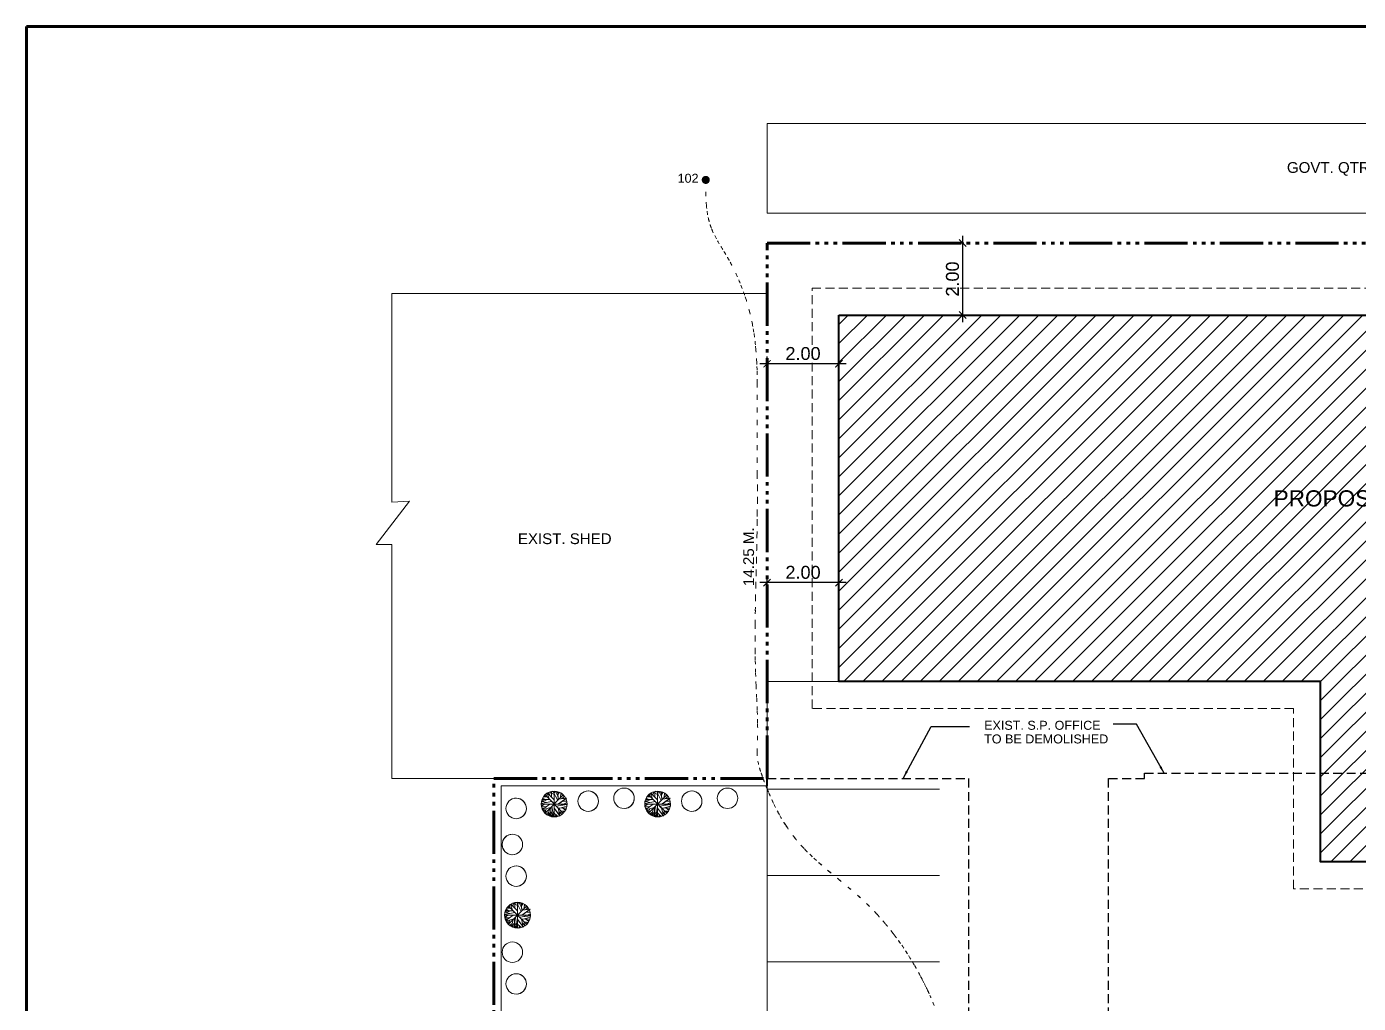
# Model space of a CAD drawing. Header units: inches. Extents: x 1367 to 15762, y 1989 to 8927.
# Drawn here: x 7686.36 to 7723.42, y 2017.58 to 2044.75 of the extents above; entities that cross this region are included whole.
import ezdxf

# ---------------------------------------------------------------- set-up
doc = ezdxf.new("R2010")
doc.units = ezdxf.units.IN
doc.header["$MEASUREMENT"] = 0
for name, pattern in [('ACAD_ISO06W100', [36, 24, -3, 0, -3, 0, -3, 0, -3]), ('DASHED2', [0.375, 0.25, -0.125]), ('DOT', [0.25, 0, -0.25])]:
    doc.linetypes.add(name, pattern=pattern)
for name, color, linetype, lineweight in [('boundary', 2, 'Continuous', 60), ('demolished', 40, 'Continuous', 25), ('dimension', 200, 'Continuous', 25), ('EXIST.', 21, 'Continuous', 20), ('FORM', 2, 'Continuous', 70), ('hatch', 8, 'Continuous', 5), ('text', 6, 'Continuous', 25), ('wall', 1, 'Continuous', 40), ('win', 60, 'Continuous', 9)]:
    doc.layers.add(name, color=color, linetype=linetype, lineweight=lineweight)
doc.styles.get("Standard").update_dxf_attribs({"font": 'arial.ttf', "height": 0.36})
doc.dimstyles.get("Standard").update_dxf_attribs({"dimtxt": 0.36, "dimasz": 0.2, "dimexe": 0.2, "dimexo": 0.2, "dimgap": 0.1, "dimtad": 1, "dimzin": 0, "dimdsep": 46, "dimtxsty": 'Standard', "dimblk": 'ARCHTICK', "dimcen": 0.2, "dimdle": 0.2, "dimclrd": 256, "dimclre": 256, "dimadec": 0, "dimazin": 0, "dimtfac": 1, "dimtofl": 0, "dimtmove": 2, "dimatfit": 3, "dimfxl": 0, "dimtolj": 1, "dimtzin": 0, "dimlwd": -1, "dimlwe": -1, "dimarcsym": 0})

# ---------------------------------------------------------------- blocks, each defined once
blk = doc.blocks.new('Tree - deciduous plan')
for p, q in [((-59.7219, 2.8025), (-12.0106, 12.0565)), ((-32.2571, 20.6333), (-59.1937, 9.348)), ((-58.6656, 12.7336), (-35.9543, 7.5424)), ((-57.081, 17.9248), (-47.0458, 14.7649)), ((-56.0247, 20.859), (-20.8134, 20.859)), ((-54.7923, 24.4702), (-47.75, 21.0847)), ((-54.6162, -24.7335), (-20.2853, 0.0941)), ((-53.2078, 27.4044), (-40.1797, 20.859)), ((-49.8627, 32.8214), (-32.7853, 32.8214)), ((-45.8134, 38.2383), (-40.5318, 33.0471)), ((-43.8768, 36.4326), (-44.405, 40.2696)), ((42, 42), (-42, -42)), ((42, -42), (-42, 42)), ((-40.1797, 44.558), (-36.4825, 43.2038)), ((-37.0107, 47.0408), (-35.25, 35.5298)), ((-32.6092, 50.4264), (-23.2782, 23.5674)), ((-31.2008, 51.1035), (-0.2149, 20.1818)), ((-26.4472, 46.5894), (-26.2712, 53.8116)), ((-22.0458, 42.0753), (-16.5881, 57.6486)), ((-21.1656, 55.8436), (-0.0388, 45.0094)), ((-12.5388, 54.9406), (-7.9613, 59.4546)), ((-12.3627, 32.1443), (-12.5388, 58.7776)), ((-5.3205, 59.6806), (16.5105, 16.7963)), ((2.426, 54.9406), (-1.4472, 59.9056)), ((0, 59.9996), (0, -60)), ((0.4894, 48.6208), (3.6584, 59.6806)), ((18.2711, 35.5298), (5.419, 59.6806)), ((9.8203, 51.5549), (12.8133, 58.5516)), ((19.6795, 19.5047), (16.3344, 57.6486)), ((17.0387, 51.1035), (23.2006, 55.1666)), ((17.7429, 43.6552), (25.4894, 54.2636)), ((54.3626, 25.3731), (20.9119, 0.3198)), ((23.3767, 23.3417), (53.3063, 27.4044)), ((29.3626, -6.6771), (59.4682, 7.091)), ((31.6513, 50.8778), (30.2429, 30.5643)), ((31.1232, 42.5267), (35.8767, 48.1693)), ((36.2288, 25.1474), (48.9049, 35.0784)), ((37.1091, 37.1098), (46.6161, 37.5612)), ((38.5175, 13.4107), (58.2359, 13.6364)), ((-60, 0), (60, 0)), ((-59.7219, -4.8714), (-54.2641, -6.6771)), ((-45.2853, -0.1316), (-59.0177, -10.0627)), ((-58.4895, -12.3197), (-36.4825, -11.6426)), ((-57.081, -18.4138), (-45.2853, -17.9624)), ((-52.6797, -18.188), (-55.4966, -22.0251)), ((-53.2078, -27.442), (-16.7641, -16.6081)), ((-38.9472, -29.0219), (-51.4472, -30.6018)), ((-47.2219, -19.3166), (-50.2148, -26.3135)), ((-46.5177, -30.1504), (-49.5106, -33.536)), ((-32.4331, -32.4075), (-48.1021, -35.5674)), ((-43.7008, -34.6645), (-46.6937, -37.373)), ((-35.9543, -22.4765), (-44.0529, -40.5329)), ((-24.6867, -37.8244), (-38.7712, -45.7241)), ((-26.2712, -43.9185), (-34.7219, -48.6583)), ((-19.9331, -20.2194), (-28.5599, -52.721)), ((-14.6515, -36.2445), (-27.6797, -52.9467)), ((-14.6515, -47.3041), (-25.0388, -54.3009)), ((-21.5177, -45.4984), (-19.9331, -56.1065)), ((-14.8275, -15.0282), (-14.6515, -57.6865)), ((-14.6515, -32.1818), (-3.912, -59.4922)), ((-8.4895, -47.5298), (-11.4825, -58.5893)), ((-10.074, -10.0627), (-2.5036, -59.7178)), ((-6.3768, -52.721), (-9.3698, -58.815)), ((-6.2008, -36.2445), (17.919, -57.0094)), ((-0.0388, -19.0909), (25.8415, -53.8495)), ((8.4119, -53.1724), (3.8344, -59.4922)), ((5.9471, -46.6269), (10.5246, -58.5893)), ((9.2922, -9.1598), (59.6443, -2.8401)), ((18.6232, -18.6394), (26.7218, -53.3981)), ((18.7992, -18.6394), (57.3556, -17.2853)), ((22.8485, -36.4702), (35.3485, -48.4326)), ((24.7852, -44.8213), (23.0246, -54.978)), ((26.3697, -18.4138), (58.9401, -9.8369)), ((30.419, -30.1504), (32.3556, -50.0125)), ((31.4753, -31.279), (49.6091, -33.3103)), ((38.1654, -18.188), (52.426, -29.0219)), ((41.5105, -32.6332), (46.088, -38.0501)), ((45.9119, -24.0564), (55.595, -22.2508))]:
    blk.add_line(p, q)
blk.add_circle((0, 0), 60)
blk = doc.blocks.new('_ArchTick')
at = {"color": 0, "linetype": 'ByBlock', "const_width": 0.15}
blk.add_lwpolyline([(-0.5, -0.5), (0.5, 0.5)], dxfattribs=at)
blk = doc.blocks.new('*D1247')
at = {"layer": 'Defpoints', "color": 0, "transparency": 16777216}
for p in [(7706.965, 2029.283), (7706.965, 2028.93), (7708.965, 2028.93)]:
    blk.add_point(p, dxfattribs=at)
at = {"layer": 'dimension', "transparency": 16777216}
for p, q in [((7709.165, 2029.283), (7706.765, 2029.283)), ((7706.965, 2029.13), (7706.965, 2029.483)), ((7708.965, 2029.13), (7708.965, 2029.483))]:
    blk.add_line(p, q, dxfattribs=at)
at = {"layer": 'dimension', "transparency": 16777216, "xscale": 0.2, "yscale": 0.2, "zscale": 0.2, "rotation": 180}
blk.add_blockref('_ArchTick', (7706.965, 2029.283), dxfattribs=at)
at = {"layer": 'dimension', "transparency": 16777216, "xscale": 0.2, "yscale": 0.2, "zscale": 0.2}
blk.add_blockref('_ArchTick', (7708.965, 2029.283), dxfattribs=at)
at = {"layer": 'dimension', "color": 0, "transparency": 16777216, "insert": (7707.965, 2029.567), "char_height": 0.36, "attachment_point": 5}
blk.add_mtext('\\A1;{\\fArial|b0|i0|c0|p34;2.00\\fArial|b0|i0|c186|p34;}', dxfattribs=at)
blk = doc.blocks.new('*D1248')
at = {"layer": 'Defpoints', "color": 0, "transparency": 16777216}
for p in [(7712.408, 2038.732), (7712.642, 2038.732), (7712.642, 2036.728)]:
    blk.add_point(p, dxfattribs=at)
at = {"layer": 'dimension', "transparency": 16777216}
for p, q in [((7712.408, 2036.528), (7712.408, 2038.932)), ((7712.442, 2038.732), (7712.208, 2038.732)), ((7712.442, 2036.728), (7712.208, 2036.728))]:
    blk.add_line(p, q, dxfattribs=at)
at = {"layer": 'dimension', "transparency": 16777216, "xscale": 0.2, "yscale": 0.2, "zscale": 0.2}
for p, rotation in [((7712.408, 2038.732), 90), ((7712.408, 2036.728), 270)]:
    blk.add_blockref('_ArchTick', p, dxfattribs=dict(at, rotation=rotation))
at = {"layer": 'dimension', "color": 0, "transparency": 16777216, "insert": (7712.124, 2037.73), "char_height": 0.36, "attachment_point": 5, "rotation": 90}
blk.add_mtext('\\A1;2.00', dxfattribs=at)
blk = doc.blocks.new('*D1252')
at = {"layer": 'Defpoints', "color": 0, "transparency": 16777216}
for p in [(7706.965, 2035.372), (7706.965, 2035.019), (7708.965, 2035.019)]:
    blk.add_point(p, dxfattribs=at)
at = {"layer": 'dimension', "transparency": 16777216}
for p, q in [((7709.165, 2035.372), (7706.765, 2035.372)), ((7706.965, 2035.219), (7706.965, 2035.572)), ((7708.965, 2035.219), (7708.965, 2035.572))]:
    blk.add_line(p, q, dxfattribs=at)
at = {"layer": 'dimension', "transparency": 16777216, "xscale": 0.2, "yscale": 0.2, "zscale": 0.2, "rotation": 180}
blk.add_blockref('_ArchTick', (7706.965, 2035.372), dxfattribs=at)
at = {"layer": 'dimension', "transparency": 16777216, "xscale": 0.2, "yscale": 0.2, "zscale": 0.2}
blk.add_blockref('_ArchTick', (7708.965, 2035.372), dxfattribs=at)
at = {"layer": 'dimension', "color": 0, "transparency": 16777216, "insert": (7707.965, 2035.656), "char_height": 0.36, "attachment_point": 5}
blk.add_mtext('\\A1;{\\fArial|b0|i0|c0|p34;2.00\\fArial|b0|i0|c186|p34;}', dxfattribs=at)

msp = doc.modelspace()

# ---------------------------------------------------------------- hatches: boundary and pattern name
at = {"layer": 'hatch'}
h = msp.add_hatch(dxfattribs=at)
h.set_pattern_fill('ANSI31', color=256, scale=3, style=0)
h.set_pattern_definition([(45, (8001.755, 1794.68602), (-0.26516504, 0.26516504), [])])
h.paths.add_polyline_path([(7708.965, 2026.528), (7722.365, 2026.528), (7722.365, 2024.082), (7726.165, 2024.082), (7726.165, 2026.528), (7739.565, 2026.528), (7739.565, 2033.532), (7734.915, 2033.532), (7734.915, 2035.232), (7723.465, 2035.232), (7723.465, 2036.728), (7708.965, 2036.728)], flags=17)
h.paths.add_polyline_path([(7708.965, 2026.528), (7722.365, 2026.528), (7722.365, 2024.082), (7726.165, 2024.082), (7726.165, 2026.528), (7739.565, 2026.528), (7739.565, 2036.728), (7708.965, 2036.728)])
h.paths.add_polyline_path([(7708.965, 2026.528), (7722.365, 2026.528), (7722.365, 2021.513), (7726.165, 2021.513), (7726.165, 2026.528), (7739.565, 2026.528), (7739.565, 2033.532), (7734.915, 2033.532), (7734.915, 2035.232), (7723.465, 2035.232), (7723.465, 2036.728), (7708.965, 2036.728)])
h.paths.add_polyline_path([(7720.942, 2031.278), (7728.58, 2031.278), (7728.58, 2031.976), (7720.942, 2031.976)], flags=24)

# ---------------------------------------------------------------- linework, layer by layer
at = {"layer": 'boundary', "linetype": 'ACAD_ISO06W100', "ltscale": 0.05}
for p, q in [((7706.965, 2038.732), (7743.965, 2038.732)), ((7706.965, 2023.832), (7706.965, 2038.732)), ((7699.365, 2023.832), (7706.965, 2023.832)), ((7699.365, 1998.632), (7699.365, 2023.832))]:
    msp.add_line(p, q, dxfattribs=at)
at = {"layer": 'demolished', "linetype": 'DASHED2'}
for p, q in [((7706.965, 2023.832), (7712.565, 2023.832)), ((7712.565, 2023.832), (7712.565, 2013.832)), ((7716.465, 2023.832), (7717.465, 2023.832)), ((7716.465, 2013.832), (7716.465, 2023.832)), ((7717.465, 2023.832), (7717.465, 2023.982)), ((7717.465, 2023.982), (7733.465, 2023.982))]:
    msp.add_line(p, q, dxfattribs=at)
at = {"layer": 'EXIST.'}
for p, q in [((7706.965, 2042.06), (7724.972, 2042.06)), ((7706.965, 2039.56), (7706.965, 2042.06)), ((7741.715, 2039.56), (7706.965, 2039.56)), ((7696.522, 2037.332), (7696.522, 2031.522)), ((7706.965, 2037.332), (7696.522, 2037.332)), ((7697.021, 2031.549), (7696.085, 2030.342)), ((7696.522, 2031.522), (7697.021, 2031.549)), ((7696.085, 2030.342), (7696.522, 2030.342)), ((7696.522, 2030.342), (7696.522, 2023.832)), ((7699.365, 2023.832), (7696.522, 2023.832)), ((7706.965, 2023.832), (7706.965, 2015.332)), ((7699.565, 2023.632), (7706.965, 2023.632)), ((7699.565, 1998.832), (7699.565, 2023.632)), ((7711.765, 2023.532), (7706.965, 2023.532)), ((7711.765, 2021.132), (7706.965, 2021.132)), ((7711.765, 2018.732), (7706.965, 2018.732))]:
    msp.add_line(p, q, dxfattribs=at)
at = {"layer": 'FORM'}
msp.add_lwpolyline([(7686.365, 2044.753), (7686.365, 1988.685), (7767.496, 1988.685), (7767.496, 2044.753)], close=True, dxfattribs=at)
at = {"layer": 'wall'}
msp.add_line((7706.965, 2023.632), (7706.965, 2023.832), dxfattribs=at)
at = {"layer": 'wall', "color": 21, "lineweight": 0}
for p, q in [((7699.565, 2023.632), (7699.565, 1998.832)), ((7706.965, 2023.632), (7699.565, 2023.632)), ((7706.965, 2017.732), (7706.965, 2023.632)), ((7706.965, 2009.132), (7706.965, 2017.732))]:
    msp.add_line(p, q, dxfattribs=at)
at = {"layer": 'wall', "color": 8, "lineweight": 0}
for p, q in [((7701.145, 2023.382), (7701.156, 2023.258)), ((7704.026, 2023.382), (7704.036, 2023.258)), ((7701.163, 2023.122), (7701.04, 2023.122)), ((7701.04, 2023.007), (7701.182, 2022.816)), ((7701.204, 2022.787), (7701.04, 2023.007)), ((7701.4, 2023.105), (7701.095, 2023.067)), ((7701.095, 2023.067), (7701.152, 2023.01)), ((7701.152, 2023.01), (7701.199, 2023.011)), ((7701.156, 2023.258), (7701.387, 2023.29)), ((7701.387, 2023.29), (7701.163, 2023.122)), ((7701.199, 2023.011), (7701.395, 2023.063)), ((7704.043, 2023.122), (7703.92, 2023.122)), ((7704.084, 2022.787), (7703.92, 2023.007)), ((7703.92, 2023.007), (7704.062, 2022.816)), ((7704.28, 2023.105), (7703.975, 2023.067)), ((7703.975, 2023.067), (7704.032, 2023.01)), ((7704.032, 2023.01), (7704.079, 2023.011)), ((7704.036, 2023.258), (7704.267, 2023.29)), ((7704.267, 2023.29), (7704.043, 2023.122)), ((7704.079, 2023.011), (7704.275, 2023.063)), ((7700.146, 2020.029), (7700.023, 2020.029)), ((7700.129, 2020.289), (7700.14, 2020.165)), ((7700.14, 2020.165), (7700.371, 2020.197)), ((7700.371, 2020.197), (7700.146, 2020.029)), ((7700.187, 2019.694), (7700.023, 2019.914)), ((7700.023, 2019.914), (7700.166, 2019.723)), ((7700.383, 2020.012), (7700.078, 2019.974)), ((7700.078, 2019.974), (7700.135, 2019.917)), ((7700.135, 2019.917), (7700.183, 2019.918)), ((7700.183, 2019.918), (7700.378, 2019.97))]:
    msp.add_line(p, q, dxfattribs=at)
at = {"layer": 'wall'}
msp.add_lwpolyline([(7708.965, 2036.728), (7739.565, 2036.728), (7739.565, 2026.528), (7726.165, 2026.528), (7726.165, 2021.513), (7722.365, 2021.513), (7722.365, 2026.528), (7708.965, 2026.528), (7708.965, 2036.728)], dxfattribs=at)
at = {"layer": 'wall', "color": 60, "lineweight": 0}
for centre, start, end in [((7701.989, 2023.202), 279.4513, 99.4513), ((7702.985, 2023.283), 279.4513, 99.4513), ((7704.869, 2023.202), 279.4513, 99.4513), ((7699.984, 2023), 279.4513, 99.4513), ((7699.879, 2021.997), 99.4513, 279.4513), ((7699.984, 2021.116), 279.4513, 99.4513), ((7699.984, 2018.117), 279.4513, 99.4513)]:
    msp.add_arc(centre, 0.285, start, end, dxfattribs=at)
at = {"layer": 'wall', "color": 8, "lineweight": 0}
for centre in [(7701.04, 2023.122), (7703.92, 2023.122), (7700.023, 2020.029)]:
    msp.add_arc(centre, 0.36, 350.63, 357.3217, dxfattribs=at)
at = {"layer": 'win', "color": 60, "lineweight": 0}
msp.add_line((7708.965, 2026.528), (7706.965, 2026.528), dxfattribs=at)
at = {"layer": 'win', "color": 2, "lineweight": 0}
msp.add_line((7706.965, 2026.528), (7706.965, 2023.832), dxfattribs=at)
at = {"layer": 'win', "color": 21, "lineweight": 0}
for p, q in [((7706.965, 2023.832), (7706.965, 2023.546)), ((7706.965, 2022.532), (7706.965, 2020.132)), ((7706.965, 2020.132), (7706.965, 2017.732)), ((7706.965, 2017.732), (7706.965, 2013.832))]:
    msp.add_line(p, q, dxfattribs=at)
at = {"layer": 'win', "const_width": 0.113}
msp.add_lwpolyline([(7705.203, 2040.489, 1), (7705.315, 2040.489, 1)], format="xyb", close=True, dxfattribs=at)
at = {"layer": 'win', "linetype": 'DASHED2'}
msp.add_lwpolyline([(7708.215, 2037.478), (7740.315, 2037.478), (7740.315, 2025.778), (7726.915, 2025.778), (7726.915, 2020.763), (7721.615, 2020.763), (7721.615, 2025.778), (7708.215, 2025.778)], close=True, dxfattribs=at)
at = {"layer": 'win'}
for centre in [(7701.989, 2023.202), (7702.985, 2023.283), (7704.869, 2023.202), (7705.865, 2023.283), (7699.984, 2023), (7699.879, 2021.997), (7699.984, 2021.116), (7699.879, 2018.999), (7699.984, 2018.117)]:
    msp.add_circle(centre, 0.285, dxfattribs=at)
at = {"layer": 'win', "linetype": 'DOT'}
for points, knots in [([(7705.259, 2040.489), (7705.256, 2040.032), (7705.252, 2039.259), (7706.107, 2038.031), (7706.729, 2036.299), (7706.672, 2033.783), (7706.726, 2030.536), (7706.564, 2027.463), (7706.731, 2025.266), (7706.671, 2024.372), (7706.776, 2024.052), (7706.843, 2023.865), (7706.855, 2023.832)], [0, 0, 0, 0, 1.327768, 2.246648, 4.39223, 6.740814, 9.722921, 14.164581, 15.932695, 16.341527, 16.827459, 16.930909, 16.930909, 16.930909, 16.930909]), ([(7705.259, 2040.489), (7705.256, 2040.032), (7705.252, 2039.259), (7706.107, 2038.031), (7706.729, 2036.299), (7706.672, 2033.783), (7706.726, 2030.536), (7706.564, 2027.463), (7706.731, 2025.266), (7706.671, 2024.372), (7706.776, 2024.052), (7706.843, 2023.865), (7706.855, 2023.832)], [0, 0, 0, 0, 1.327768, 2.246648, 4.39223, 6.740814, 9.722921, 14.164581, 15.932695, 16.341527, 16.827459, 16.930909, 16.930909, 16.930909, 16.930909]), ([(7705.259, 2040.489), (7705.256, 2040.032), (7705.252, 2039.259), (7706.107, 2038.031), (7706.729, 2036.299), (7706.672, 2033.783), (7706.726, 2030.536), (7706.564, 2027.463), (7706.731, 2025.266), (7706.671, 2024.372), (7706.776, 2024.052), (7706.843, 2023.865), (7706.855, 2023.832)], [0, 0, 0, 0, 1.327768, 2.246648, 4.39223, 6.740814, 9.722921, 14.164581, 15.932695, 16.341527, 16.827459, 16.930909, 16.930909, 16.930909, 16.930909]), ([(7705.259, 2040.489), (7705.256, 2040.032), (7705.252, 2039.259), (7706.107, 2038.031), (7706.729, 2036.299), (7706.672, 2033.783), (7706.726, 2030.536), (7706.564, 2027.463), (7706.731, 2025.266), (7706.671, 2024.372), (7706.776, 2024.052), (7706.843, 2023.865), (7706.855, 2023.832)], [0, 0, 0, 0, 1.327768, 2.246648, 4.39223, 6.740814, 9.722921, 14.164581, 15.932695, 16.341527, 16.827459, 16.930909, 16.930909, 16.930909, 16.930909]), ([(7705.259, 2040.489), (7705.256, 2040.032), (7705.252, 2039.259), (7706.107, 2038.031), (7706.729, 2036.299), (7706.672, 2033.783), (7706.726, 2030.536), (7706.564, 2027.463), (7706.731, 2025.266), (7706.671, 2024.372), (7706.776, 2024.052), (7706.843, 2023.865), (7706.855, 2023.832)], [0, 0, 0, 0, 1.327768, 2.246648, 4.39223, 6.740814, 9.722921, 14.164581, 15.932695, 16.341527, 16.827459, 16.930909, 16.930909, 16.930909, 16.930909]), ([(7705.259, 2040.489), (7705.256, 2040.032), (7705.252, 2039.259), (7706.107, 2038.031), (7706.729, 2036.299), (7706.672, 2033.783), (7706.726, 2030.536), (7706.564, 2027.463), (7706.731, 2025.266), (7706.671, 2024.372), (7706.776, 2024.052), (7706.843, 2023.865), (7706.855, 2023.832)], [0, 0, 0, 0, 1.327768, 2.246648, 4.39223, 6.740814, 9.722921, 14.164581, 15.932695, 16.341527, 16.827459, 16.930909, 16.930909, 16.930909, 16.930909]), ([(7705.377, 2039.251), (7705.386, 2039.223), (7705.4, 2039.184), (7705.415, 2039.144), (7705.42, 2039.132)], [1.2396005, 1.2396005, 1.2396005, 1.2396005, 1.327768, 1.3684322, 1.3684322, 1.3684322, 1.3684322]), ([(7705.377, 2039.251), (7705.386, 2039.223), (7705.4, 2039.184), (7705.415, 2039.144), (7705.42, 2039.132)], [1.2396005, 1.2396005, 1.2396005, 1.2396005, 1.327768, 1.3684322, 1.3684322, 1.3684322, 1.3684322]), ([(7705.509, 2038.938), (7705.609, 2038.743), (7705.767, 2038.505), (7705.907, 2038.257), (7705.936, 2038.203)], [1.5845124, 1.5845124, 1.5845124, 1.5845124, 2.2466478, 2.427112, 2.427112, 2.427112, 2.427112]), ([(7705.509, 2038.938), (7705.609, 2038.743), (7705.767, 2038.505), (7705.907, 2038.257), (7705.936, 2038.203)], [1.5845124, 1.5845124, 1.5845124, 1.5845124, 2.2466478, 2.427112, 2.427112, 2.427112, 2.427112]), ([(7706.471, 2036.852), (7706.515, 2036.685), (7706.551, 2036.516), (7706.58, 2036.346), (7706.58, 2036.346)], [3.8748273, 3.8748273, 3.8748273, 3.8748273, 4.3922297, 4.3930955, 4.3930955, 4.3930955, 4.3930955]), ([(7706.471, 2036.852), (7706.515, 2036.685), (7706.551, 2036.516), (7706.58, 2036.346), (7706.58, 2036.346)], [3.8748273, 3.8748273, 3.8748273, 3.8748273, 4.3922297, 4.3930955, 4.3930955, 4.3930955, 4.3930955]), ([(7706.693, 2034.86), (7706.695, 2034.574), (7706.685, 2033.709), (7706.691, 2032.849), (7706.693, 2032.275)], [5.885629, 5.885629, 5.885629, 5.885629, 6.740814, 8.465447, 8.465447, 8.465447, 8.465447]), ([(7706.693, 2034.86), (7706.695, 2034.574), (7706.685, 2033.709), (7706.691, 2032.849), (7706.693, 2032.275)], [5.885625, 5.885625, 5.885625, 5.885625, 6.740814, 8.465446, 8.465446, 8.465446, 8.465446]), ([(7706.691, 2031.051), (7706.69, 2031.04), (7706.68, 2030.056), (7706.641, 2029.069), (7706.633, 2028.095)], [9.690646, 9.690646, 9.690646, 9.690646, 9.722921, 12.645807, 12.645807, 12.645807, 12.645807]), ([(7706.691, 2031.051), (7706.69, 2031.04), (7706.68, 2030.056), (7706.641, 2029.069), (7706.633, 2028.095)], [9.690646, 9.690646, 9.690646, 9.690646, 9.722921, 12.645807, 12.645807, 12.645807, 12.645807]), ([(7706.635, 2027.232), (7706.639, 2027.013), (7706.655, 2026.385), (7706.695, 2025.757), (7706.702, 2025.346)], [13.508708, 13.508708, 13.508708, 13.508708, 14.164581, 15.397855, 15.397855, 15.397855, 15.397855]), ([(7706.635, 2027.232), (7706.639, 2027.013), (7706.655, 2026.385), (7706.695, 2025.757), (7706.702, 2025.346)], [13.508708, 13.508708, 13.508708, 13.508708, 14.164581, 15.397855, 15.397855, 15.397855, 15.397855]), ([(7706.702, 2025.346), (7706.705, 2025.167), (7706.703, 2024.904), (7706.689, 2024.64), (7706.689, 2024.556)], [15.3978552, 15.3978552, 15.3978552, 15.3978552, 15.9326949, 16.1854623, 16.1854623, 16.1854623, 16.1854623]), ([(7706.702, 2025.346), (7706.705, 2025.167), (7706.703, 2024.904), (7706.689, 2024.64), (7706.689, 2024.556)], [15.3978552, 15.3978552, 15.3978552, 15.3978552, 15.9326949, 16.1854623, 16.1854623, 16.1854623, 16.1854623]), ([(7706.799, 2023.99), (7706.806, 2023.97), (7706.824, 2023.917), (7706.843, 2023.865), (7706.855, 2023.832)], [16.7655008, 16.7655008, 16.7655008, 16.7655008, 16.8274587, 16.9309095, 16.9309095, 16.9309095, 16.9309095]), ([(7706.799, 2023.99), (7706.806, 2023.97), (7706.824, 2023.917), (7706.843, 2023.865), (7706.855, 2023.832)], [16.7655008, 16.7655008, 16.7655008, 16.7655008, 16.8274587, 16.9309095, 16.9309095, 16.9309095, 16.9309095]), ([(7707.484, 2022.532), (7707.577, 2022.388), (7707.987, 2021.821), (7708.534, 2021.373), (7708.95, 2021.032)], [18.365422, 18.365422, 18.365422, 18.365422, 18.879762, 20.479985, 20.479985, 20.479985, 20.479985]), ([(7707.484, 2022.532), (7707.577, 2022.388), (7707.987, 2021.821), (7708.534, 2021.373), (7708.95, 2021.032)], [18.365422, 18.365422, 18.365422, 18.365422, 18.879762, 20.479985, 20.479985, 20.479985, 20.479985]), ([(7707.484, 2022.532), (7707.577, 2022.388), (7707.987, 2021.821), (7708.534, 2021.373), (7708.95, 2021.032)], [18.365422, 18.365422, 18.365422, 18.365422, 18.879762, 20.479985, 20.479985, 20.479985, 20.479985]), ([(7707.484, 2022.532), (7707.577, 2022.388), (7707.987, 2021.821), (7708.534, 2021.373), (7708.95, 2021.032)], [18.365422, 18.365422, 18.365422, 18.365422, 18.879762, 20.479985, 20.479985, 20.479985, 20.479985]), ([(7707.484, 2022.532), (7707.577, 2022.388), (7707.987, 2021.821), (7708.534, 2021.373), (7708.95, 2021.032)], [18.365422, 18.365422, 18.365422, 18.365422, 18.879762, 20.479985, 20.479985, 20.479985, 20.479985]), ([(7707.484, 2022.532), (7707.577, 2022.388), (7707.987, 2021.821), (7708.534, 2021.373), (7708.95, 2021.032)], [18.365422, 18.365422, 18.365422, 18.365422, 18.879762, 20.479985, 20.479985, 20.479985, 20.479985]), ([(7707.484, 2022.532), (7707.577, 2022.388), (7707.987, 2021.821), (7708.534, 2021.373), (7708.95, 2021.032)], [18.365422, 18.365422, 18.365422, 18.365422, 18.879762, 20.479985, 20.479985, 20.479985, 20.479985]), ([(7707.484, 2022.532), (7707.577, 2022.388), (7707.987, 2021.821), (7708.534, 2021.373), (7708.95, 2021.032)], [18.365422, 18.365422, 18.365422, 18.365422, 18.879762, 20.479985, 20.479985, 20.479985, 20.479985]), ([(7707.484, 2022.532), (7707.577, 2022.388), (7707.987, 2021.821), (7708.534, 2021.373), (7708.95, 2021.032)], [18.365422, 18.365422, 18.365422, 18.365422, 18.879762, 20.479985, 20.479985, 20.479985, 20.479985]), ([(7707.484, 2022.532), (7707.577, 2022.388), (7708.17, 2021.568), (7709.163, 2020.924), (7709.86, 2020.228), (7709.952, 2020.132)], [18.365422, 18.365422, 18.365422, 18.365422, 18.879762, 21.421891, 21.818696, 21.818696, 21.818696, 21.818696]), ([(7707.722, 2022.197), (7707.742, 2022.171), (7707.835, 2022.055), (7707.935, 2021.945), (7708.015, 2021.862)], [18.7787897, 18.7787897, 18.7787897, 18.7787897, 18.8797619, 19.2287391, 19.2287391, 19.2287391, 19.2287391]), ([(7707.722, 2022.197), (7707.742, 2022.171), (7707.835, 2022.055), (7707.935, 2021.945), (7708.015, 2021.862)], [18.7787897, 18.7787897, 18.7787897, 18.7787897, 18.8797619, 19.2287404, 19.2287404, 19.2287404, 19.2287404]), ([(7708.95, 2021.032), (7709.194, 2020.831), (7709.543, 2020.545), (7709.86, 2020.228), (7709.952, 2020.132)], [20.479985, 20.479985, 20.479985, 20.479985, 21.421891, 21.818696, 21.818696, 21.818696, 21.818696]), ([(7708.95, 2021.032), (7709.194, 2020.831), (7709.543, 2020.545), (7709.86, 2020.228), (7709.952, 2020.132)], [20.479985, 20.479985, 20.479985, 20.479985, 21.421891, 21.818696, 21.818696, 21.818696, 21.818696]), ([(7708.95, 2021.032), (7709.194, 2020.831), (7709.543, 2020.545), (7709.86, 2020.228), (7709.952, 2020.132)], [20.479985, 20.479985, 20.479985, 20.479985, 21.421891, 21.818696, 21.818696, 21.818696, 21.818696]), ([(7708.95, 2021.032), (7709.194, 2020.831), (7709.543, 2020.545), (7709.86, 2020.228), (7709.952, 2020.132)], [20.479985, 20.479985, 20.479985, 20.479985, 21.421891, 21.818696, 21.818696, 21.818696, 21.818696]), ([(7708.95, 2021.032), (7709.194, 2020.831), (7709.543, 2020.545), (7709.86, 2020.228), (7709.952, 2020.132)], [20.479985, 20.479985, 20.479985, 20.479985, 21.421891, 21.818696, 21.818696, 21.818696, 21.818696]), ([(7708.95, 2021.032), (7709.194, 2020.831), (7709.543, 2020.545), (7709.86, 2020.228), (7709.952, 2020.132)], [20.479985, 20.479985, 20.479985, 20.479985, 21.421891, 21.818696, 21.818696, 21.818696, 21.818696]), ([(7708.95, 2021.032), (7709.194, 2020.831), (7709.543, 2020.545), (7709.86, 2020.228), (7709.952, 2020.132)], [20.479985, 20.479985, 20.479985, 20.479985, 21.421891, 21.818696, 21.818696, 21.818696, 21.818696]), ([(7708.95, 2021.032), (7709.194, 2020.831), (7709.543, 2020.545), (7709.86, 2020.228), (7709.952, 2020.132)], [20.479985, 20.479985, 20.479985, 20.479985, 21.421891, 21.818696, 21.818696, 21.818696, 21.818696]), ([(7708.95, 2021.032), (7709.194, 2020.831), (7709.543, 2020.545), (7709.86, 2020.228), (7709.952, 2020.132)], [20.479985, 20.479985, 20.479985, 20.479985, 21.421891, 21.818696, 21.818696, 21.818696, 21.818696]), ([(7709.477, 2020.589), (7709.542, 2020.531), (7709.731, 2020.359), (7709.911, 2020.178), (7710.025, 2020.054)], [21.1632485, 21.1632485, 21.1632485, 21.1632485, 21.4218907, 21.9251284, 21.9251284, 21.9251284, 21.9251284]), ([(7709.477, 2020.589), (7709.542, 2020.531), (7709.705, 2020.383), (7709.86, 2020.228), (7709.952, 2020.132)], [21.1632485, 21.1632485, 21.1632485, 21.1632485, 21.4218907, 21.8186964, 21.8186964, 21.8186964, 21.8186964]), ([(7709.952, 2020.132), (7710.559, 2019.493), (7711.093, 2018.678), (7711.493, 2017.804), (7711.524, 2017.732)], [21.818696, 21.818696, 21.818696, 21.818696, 24.450502, 24.685066, 24.685066, 24.685066, 24.685066]), ([(7711.067, 2018.632), (7711.196, 2018.409), (7711.353, 2018.11), (7711.493, 2017.804), (7711.524, 2017.732)], [23.681414, 23.681414, 23.681414, 23.681414, 24.450502, 24.685066, 24.685066, 24.685066, 24.685066]), ([(7711.067, 2018.632), (7711.196, 2018.409), (7711.353, 2018.11), (7711.493, 2017.804), (7711.524, 2017.732)], [23.681414, 23.681414, 23.681414, 23.681414, 24.450502, 24.685066, 24.685066, 24.685066, 24.685066]), ([(7711.067, 2018.632), (7711.196, 2018.409), (7711.353, 2018.11), (7711.493, 2017.804), (7711.524, 2017.732)], [23.681414, 23.681414, 23.681414, 23.681414, 24.450502, 24.685066, 24.685066, 24.685066, 24.685066]), ([(7711.067, 2018.632), (7711.196, 2018.409), (7711.353, 2018.11), (7711.493, 2017.804), (7711.524, 2017.732)], [23.681414, 23.681414, 23.681414, 23.681414, 24.450502, 24.685066, 24.685066, 24.685066, 24.685066]), ([(7711.067, 2018.632), (7711.196, 2018.409), (7711.353, 2018.11), (7711.493, 2017.804), (7711.524, 2017.732)], [23.681414, 23.681414, 23.681414, 23.681414, 24.450502, 24.685066, 24.685066, 24.685066, 24.685066]), ([(7711.067, 2018.632), (7711.196, 2018.409), (7711.353, 2018.11), (7711.493, 2017.804), (7711.524, 2017.732)], [23.681414, 23.681414, 23.681414, 23.681414, 24.450502, 24.685066, 24.685066, 24.685066, 24.685066]), ([(7711.067, 2018.632), (7711.196, 2018.409), (7711.353, 2018.11), (7711.493, 2017.804), (7711.524, 2017.732)], [23.681414, 23.681414, 23.681414, 23.681414, 24.450502, 24.685066, 24.685066, 24.685066, 24.685066]), ([(7711.067, 2018.632), (7711.196, 2018.409), (7711.353, 2018.11), (7711.493, 2017.804), (7711.524, 2017.732)], [23.681414, 23.681414, 23.681414, 23.681414, 24.450502, 24.685066, 24.685066, 24.685066, 24.685066]), ([(7711.067, 2018.632), (7711.196, 2018.409), (7711.353, 2018.11), (7711.493, 2017.804), (7711.524, 2017.732)], [23.681414, 23.681414, 23.681414, 23.681414, 24.450502, 24.685066, 24.685066, 24.685066, 24.685066]), ([(7711.28, 2018.242), (7711.331, 2018.145), (7711.568, 2017.663), (7711.941, 2016.712), (7712.062, 2015.815), (7712.095, 2015.332)], [24.122612, 24.122612, 24.122612, 24.122612, 24.450502, 25.721563, 27.169421, 27.169421, 27.169421, 27.169421]), ([(7711.28, 2018.242), (7711.331, 2018.145), (7711.414, 2017.975), (7711.493, 2017.804), (7711.524, 2017.732)], [24.1226117, 24.1226117, 24.1226117, 24.1226117, 24.4505018, 24.6850658, 24.6850658, 24.6850658, 24.6850658])]:
    msp.add_open_spline(points, degree=3, knots=knots, dxfattribs=at)
for points in [[(7705.259, 2040.489), (7705.258, 2040.407), (7705.258, 2040.324), (7705.259, 2040.242)], [(7705.259, 2040.489), (7705.258, 2040.407), (7705.258, 2040.324), (7705.259, 2040.242)], [(7705.259, 2040.16), (7705.261, 2040.062), (7705.264, 2039.964), (7705.27, 2039.868)], [(7705.259, 2040.16), (7705.261, 2040.062), (7705.264, 2039.964), (7705.27, 2039.868)], [(7705.27, 2039.868), (7705.276, 2039.783), (7705.284, 2039.699), (7705.296, 2039.617)], [(7705.27, 2039.868), (7705.276, 2039.783), (7705.284, 2039.699), (7705.296, 2039.617)], [(7705.296, 2039.617), (7705.305, 2039.55), (7705.317, 2039.485), (7705.332, 2039.42)], [(7705.296, 2039.617), (7705.305, 2039.55), (7705.317, 2039.485), (7705.332, 2039.42)], [(7705.332, 2039.42), (7705.345, 2039.363), (7705.36, 2039.306), (7705.377, 2039.251)], [(7705.332, 2039.42), (7705.345, 2039.363), (7705.36, 2039.306), (7705.377, 2039.251)], [(7705.42, 2039.132), (7705.446, 2039.066), (7705.476, 2039.002), (7705.509, 2038.938)], [(7705.42, 2039.132), (7705.446, 2039.066), (7705.476, 2039.002), (7705.509, 2038.938)], [(7705.936, 2038.203), (7706.025, 2038.041), (7706.105, 2037.874), (7706.178, 2037.704)], [(7705.936, 2038.203), (7706.025, 2038.041), (7706.105, 2037.874), (7706.178, 2037.704)], [(7706.178, 2037.704), (7706.248, 2037.541), (7706.311, 2037.374), (7706.367, 2037.206)], [(7706.178, 2037.704), (7706.248, 2037.541), (7706.311, 2037.374), (7706.367, 2037.206)], [(7706.367, 2037.206), (7706.405, 2037.089), (7706.44, 2036.971), (7706.471, 2036.852)], [(7706.367, 2037.206), (7706.405, 2037.089), (7706.44, 2036.971), (7706.471, 2036.852)], [(7706.58, 2036.346), (7706.612, 2036.164), (7706.635, 2035.981), (7706.651, 2035.797)], [(7706.58, 2036.346), (7706.612, 2036.164), (7706.635, 2035.981), (7706.651, 2035.797)], [(7706.651, 2035.797), (7706.666, 2035.631), (7706.676, 2035.464), (7706.683, 2035.297)], [(7706.651, 2035.797), (7706.666, 2035.631), (7706.676, 2035.464), (7706.683, 2035.297)], [(7706.683, 2035.297), (7706.688, 2035.151), (7706.691, 2035.006), (7706.693, 2034.86)], [(7706.683, 2035.297), (7706.688, 2035.151), (7706.691, 2035.006), (7706.693, 2034.86)], [(7706.693, 2032.275), (7706.695, 2031.867), (7706.695, 2031.459), (7706.691, 2031.051)], [(7706.693, 2032.275), (7706.695, 2031.867), (7706.695, 2031.459), (7706.691, 2031.051)], [(7706.633, 2028.095), (7706.631, 2027.807), (7706.631, 2027.519), (7706.635, 2027.232)], [(7706.633, 2028.095), (7706.631, 2027.807), (7706.631, 2027.519), (7706.635, 2027.232)], [(7706.689, 2024.556), (7706.689, 2024.526), (7706.69, 2024.497), (7706.691, 2024.468)], [(7706.689, 2024.556), (7706.689, 2024.526), (7706.69, 2024.497), (7706.691, 2024.468)], [(7706.755, 2024.127), (7706.768, 2024.081), (7706.783, 2024.035), (7706.799, 2023.99)], [(7706.755, 2024.127), (7706.768, 2024.081), (7706.783, 2024.035), (7706.799, 2023.99)], [(7706.855, 2023.832), (7706.88, 2023.765), (7706.905, 2023.698), (7706.931, 2023.632)], [(7706.931, 2023.632), (7706.942, 2023.603), (7706.954, 2023.575), (7706.965, 2023.546)], [(7706.931, 2023.632), (7706.942, 2023.603), (7706.954, 2023.575), (7706.965, 2023.546)], [(7706.931, 2023.632), (7706.942, 2023.603), (7706.954, 2023.575), (7706.965, 2023.546)], [(7706.965, 2023.546), (7706.981, 2023.508), (7706.997, 2023.47), (7707.013, 2023.432)], [(7706.965, 2023.546), (7706.981, 2023.508), (7706.997, 2023.47), (7707.013, 2023.432)], [(7706.965, 2023.546), (7706.981, 2023.508), (7706.997, 2023.47), (7707.013, 2023.432)], [(7706.965, 2023.546), (7706.981, 2023.508), (7706.997, 2023.47), (7707.013, 2023.432)], [(7706.965, 2023.546), (7706.981, 2023.508), (7706.997, 2023.47), (7707.013, 2023.432)], [(7706.965, 2023.546), (7706.981, 2023.508), (7706.997, 2023.47), (7707.013, 2023.432)], [(7706.965, 2023.546), (7706.981, 2023.508), (7706.997, 2023.47), (7707.013, 2023.432)], [(7706.965, 2023.546), (7706.981, 2023.508), (7706.997, 2023.47), (7707.013, 2023.432)], [(7706.965, 2023.546), (7706.981, 2023.508), (7706.997, 2023.47), (7707.013, 2023.432)], [(7706.965, 2023.546), (7706.981, 2023.508), (7706.997, 2023.47), (7707.013, 2023.432)], [(7706.965, 2023.546), (7706.981, 2023.508), (7706.997, 2023.47), (7707.013, 2023.432)], [(7706.965, 2023.546), (7707.11, 2023.192), (7707.279, 2022.848), (7707.484, 2022.532)], [(7707.013, 2023.432), (7707.147, 2023.118), (7707.301, 2022.814), (7707.484, 2022.532)], [(7707.013, 2023.432), (7707.147, 2023.118), (7707.301, 2022.814), (7707.484, 2022.532)], [(7707.013, 2023.432), (7707.147, 2023.118), (7707.301, 2022.814), (7707.484, 2022.532)], [(7707.013, 2023.432), (7707.147, 2023.118), (7707.301, 2022.814), (7707.484, 2022.532)], [(7707.013, 2023.432), (7707.147, 2023.118), (7707.301, 2022.814), (7707.484, 2022.532)], [(7707.013, 2023.432), (7707.147, 2023.118), (7707.301, 2022.814), (7707.484, 2022.532)], [(7707.013, 2023.432), (7707.147, 2023.118), (7707.301, 2022.814), (7707.484, 2022.532)], [(7707.013, 2023.432), (7707.147, 2023.118), (7707.301, 2022.814), (7707.484, 2022.532)], [(7707.013, 2023.432), (7707.147, 2023.118), (7707.301, 2022.814), (7707.484, 2022.532)], [(7707.013, 2023.432), (7707.039, 2023.37), (7707.066, 2023.309), (7707.094, 2023.248)], [(7707.013, 2023.432), (7707.039, 2023.37), (7707.066, 2023.309), (7707.094, 2023.248)], [(7707.094, 2023.248), (7707.145, 2023.138), (7707.199, 2023.029), (7707.255, 2022.922)], [(7707.094, 2023.248), (7707.145, 2023.138), (7707.199, 2023.029), (7707.255, 2022.922)], [(7707.255, 2022.922), (7707.331, 2022.781), (7707.411, 2022.642), (7707.499, 2022.509)], [(7707.255, 2022.922), (7707.326, 2022.789), (7707.402, 2022.658), (7707.484, 2022.532)], [(7707.484, 2022.532), (7707.489, 2022.524), (7707.494, 2022.517), (7707.499, 2022.509)], [(7707.499, 2022.509), (7707.569, 2022.402), (7707.643, 2022.297), (7707.722, 2022.197)], [(7707.499, 2022.509), (7707.569, 2022.402), (7707.643, 2022.297), (7707.722, 2022.197)], [(7708.015, 2021.862), (7708.136, 2021.736), (7708.263, 2021.616), (7708.395, 2021.499)], [(7708.015, 2021.862), (7708.136, 2021.736), (7708.263, 2021.616), (7708.395, 2021.499)], [(7708.395, 2021.499), (7708.478, 2021.425), (7708.563, 2021.352), (7708.649, 2021.28)], [(7708.395, 2021.499), (7708.478, 2021.425), (7708.563, 2021.352), (7708.649, 2021.28)], [(7708.649, 2021.28), (7708.748, 2021.197), (7708.849, 2021.114), (7708.95, 2021.032)], [(7708.649, 2021.28), (7708.748, 2021.197), (7708.849, 2021.114), (7708.95, 2021.032)], [(7708.95, 2021.032), (7709.127, 2020.886), (7709.305, 2020.74), (7709.477, 2020.589)], [(7708.95, 2021.032), (7709.127, 2020.886), (7709.305, 2020.74), (7709.477, 2020.589)], [(7709.952, 2020.132), (7710.382, 2019.679), (7710.753, 2019.172), (7711.067, 2018.632)], [(7709.952, 2020.132), (7710.382, 2019.679), (7710.753, 2019.172), (7711.067, 2018.632)], [(7709.952, 2020.132), (7710.382, 2019.679), (7710.753, 2019.172), (7711.067, 2018.632)], [(7709.952, 2020.132), (7710.382, 2019.679), (7710.753, 2019.172), (7711.067, 2018.632)], [(7709.952, 2020.132), (7710.382, 2019.679), (7710.753, 2019.172), (7711.067, 2018.632)], [(7709.952, 2020.132), (7710.382, 2019.679), (7710.753, 2019.172), (7711.067, 2018.632)], [(7709.952, 2020.132), (7710.382, 2019.679), (7710.753, 2019.172), (7711.067, 2018.632)], [(7709.952, 2020.132), (7710.382, 2019.679), (7710.753, 2019.172), (7711.067, 2018.632)], [(7709.952, 2020.132), (7710.382, 2019.679), (7710.753, 2019.172), (7711.067, 2018.632)], [(7709.952, 2020.132), (7709.976, 2020.106), (7710.001, 2020.08), (7710.025, 2020.054)], [(7710.025, 2020.054), (7710.194, 2019.87), (7710.354, 2019.678), (7710.505, 2019.479)], [(7710.025, 2020.054), (7710.194, 2019.87), (7710.354, 2019.678), (7710.505, 2019.479)], [(7710.505, 2019.479), (7710.648, 2019.29), (7710.782, 2019.095), (7710.908, 2018.894)], [(7710.505, 2019.479), (7710.648, 2019.29), (7710.782, 2019.095), (7710.908, 2018.894)], [(7710.908, 2018.894), (7710.963, 2018.808), (7711.015, 2018.72), (7711.067, 2018.632)], [(7710.908, 2018.894), (7710.963, 2018.808), (7711.015, 2018.72), (7711.067, 2018.632)], [(7711.067, 2018.632), (7711.141, 2018.504), (7711.212, 2018.374), (7711.28, 2018.242)], [(7711.067, 2018.632), (7711.141, 2018.504), (7711.212, 2018.374), (7711.28, 2018.242)]]:
    msp.add_open_spline(points, degree=3, dxfattribs=at)

# ---------------------------------------------------------------- block references
at = {"layer": 'hatch', "xscale": 0.005999999999971806, "yscale": 0.005999999999971806, "zscale": 0.005999999999971806}
for p in [(7701.04, 2023.122), (7703.92, 2023.122), (7700.023, 2020.029)]:
    msp.add_blockref('Tree - deciduous plan', p, dxfattribs=at)

# ---------------------------------------------------------------- texts
at = {"layer": 'text'}
for s, height, p in [('GOVT. QTRS. D.C. OFFICE', 0.3, (7721.428, 2040.684)), ('102', 0.25, (7704.475, 2040.409)), ('PROPOSED S.P. OFFICE', 0.45, (7721.058, 2031.402)), ('EXIST. SHED', 0.3, (7700.032, 2030.355)), ('EXIST. S.P. OFFICE  ', 0.25, (7713.004, 2025.188)), ('TO BE DEMOLISHED', 0.25, (7713.004, 2024.808))]:
    msp.add_text(s, height=height, dxfattribs=at).set_placement(p)
msp.add_text('14.25 M.', height=0.3, rotation=90, dxfattribs=at).set_placement((7706.602, 2029.189))

# ---------------------------------------------------------------- dimensions: what is measured, and where the dimension line sits
at = {"layer": 'dimension'}
dim = msp.add_linear_dim(base=(7712.408, 2038.732), p1=(7712.642, 2036.728), p2=(7712.642, 2038.732), angle=90, dimstyle='Standard', dxfattribs=at)
dim.commit()
dim.dimension.update_dxf_attribs({"geometry": '*D1248', "text_midpoint": (7712.124, 2037.73)})
for base, p1, p2, picture, middle in [((7706.965, 2035.372), (7708.965, 2035.019), (7706.965, 2035.019), '*D1252', (7707.965, 2035.656)), ((7706.965, 2029.283), (7708.965, 2028.93), (7706.965, 2028.93), '*D1247', (7707.965, 2029.567))]:
    dim = msp.add_linear_dim(base=base, p1=p1, p2=p2, text='{\\fArial|b0|i0|c0|p34;2.00\\fArial|b0|i0|c186|p34;}', dimstyle='Standard', dxfattribs=at)
    dim.commit()
    dim.dimension.update_dxf_attribs({"geometry": picture, "text_midpoint": middle})

# ---------------------------------------------------------------- leaders
at = {"layer": 'text'}
for points in [[(7710.758, 2023.854), (7711.527, 2025.276), (7712.601, 2025.276)], [(7718.01, 2023.982), (7717.242, 2025.342), (7716.594, 2025.342)]]:
    msp.add_leader(points, dimstyle='Standard', dxfattribs=at)

doc.saveas('drawing.dxf')
